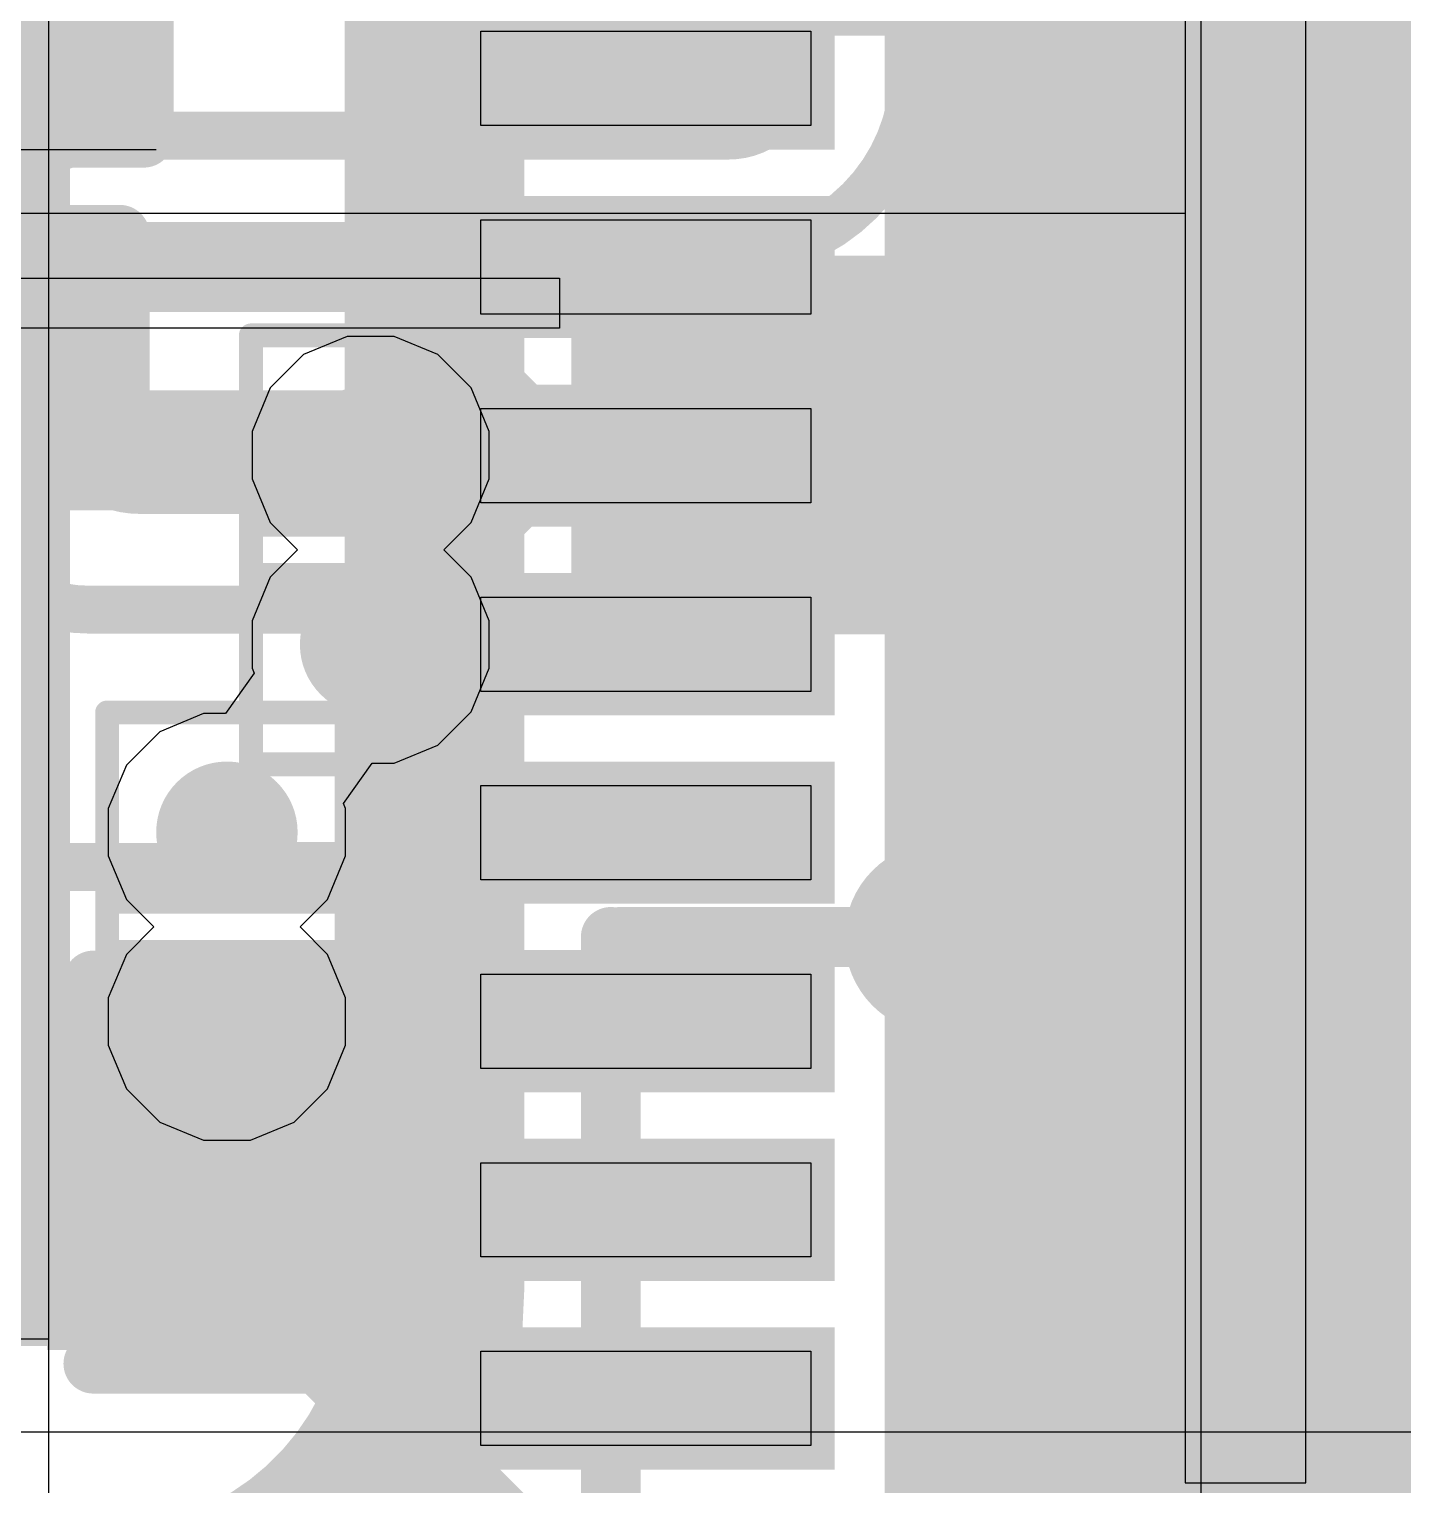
# Model space of a CAD drawing. Header units: inches. Extents: x -6 to 284, y -12 to 154.
# Drawn here: x 17.423 to 20.336, y -5.845 to -2.757 of the extents above; entities that cross this region are included whole.
import ezdxf

# ---------------------------------------------------------------- set-up
doc = ezdxf.new("R2010")
doc.units = ezdxf.units.IN
for name, color, linetype in [('Bottom Layer', 5, 'Continuous'), ('Bottom Overlay', 54, 'Continuous'), ('Bottom Paste', 16, 'Continuous'), ('Bottom Solder', 6, 'Continuous'), ('Drill Drawing', 1, 'Continuous'), ('GND-1', 16, 'Continuous'), ('Signal L1', 76, 'Continuous'), ('Signal L2', 6, 'Continuous'), ('Top Layer', 1, 'Continuous'), ('Top Overlay', 2, 'Continuous'), ('Top Paste', 8, 'Continuous'), ('Top Solder', 216, 'Continuous'), ('Via Holes', 16, 'Continuous')]:
    doc.layers.add(name, color=color, linetype=linetype)

# ---------------------------------------------------------------- blocks, each defined once
blk = doc.blocks.new('QFN_64__7_5_7_5__15')
at = {"layer": 'Top Layer'}
for points in [[(-3.1, 3.1), (3.1, 3.1), (3.1, -3.1), (-3.1, -3.1)], [(3.3076, 1.5), (4.0076, 1.5), (4.0076, 1.3), (3.3076, 1.3)], [(3.3076, 1.1), (4.0076, 1.1), (4.0076, 0.9), (3.3076, 0.9)], [(3.3076, 0.6999), (4.0076, 0.6999), (4.0076, 0.4999), (3.3076, 0.4999)], [(3.3076, 0.2999), (4.0076, 0.2999), (4.0076, 0.0999), (3.3076, 0.0999)], [(3.3076, -0.0999), (4.0076, -0.0999), (4.0076, -0.2999), (3.3076, -0.2999)], [(3.3076, -0.5), (4.0076, -0.5), (4.0076, -0.7), (3.3076, -0.7)], [(3.3076, -0.9), (4.0076, -0.9), (4.0076, -1.1), (3.3076, -1.1)], [(3.3076, -1.3), (4.0076, -1.3), (4.0076, -1.5), (3.3076, -1.5)]]:
    blk.add_hatch(color=1, dxfattribs=at).paths.add_polyline_path(points)
at = {"layer": 'Top Solder'}
for points in [[(-3.1508, 3.1508), (3.1508, 3.1508), (3.1508, -3.1508), (-3.1508, -3.1508)], [(3.2568, 1.5508), (4.0584, 1.5508), (4.0584, 1.2492), (3.2568, 1.2492)], [(3.2568, 1.1508), (4.0584, 1.1508), (4.0584, 0.8492), (3.2568, 0.8492)], [(3.2568, 0.7507), (4.0584, 0.7507), (4.0584, 0.4491), (3.2568, 0.4491)], [(3.2568, 0.3507), (4.0584, 0.3507), (4.0584, 0.0491), (3.2568, 0.0491)], [(3.2568, -0.0491), (4.0584, -0.0491), (4.0584, -0.3507), (3.2568, -0.3507)], [(3.2568, -0.4492), (4.0584, -0.4492), (4.0584, -0.7508), (3.2568, -0.7508)], [(3.2568, -0.8492), (4.0584, -0.8492), (4.0584, -1.1508), (3.2568, -1.1508)], [(3.2568, -1.2492), (4.0584, -1.2492), (4.0584, -1.5508), (3.2568, -1.5508)]]:
    blk.add_hatch(color=216, dxfattribs=at).paths.add_polyline_path(points)
at = {"layer": 'Top Paste'}
for p, q in [((2.48, 2.48), (2.48, -2.48)), ((3.3076, 1.5001), (3.3076, 1.5001)), ((3.3076, 1.5001), (4.0076, 1.5)), ((3.3076, 1.3), (3.3076, 1.5001)), ((4.0076, 1.5), (4.0076, 1.3)), ((4.0076, 1.3), (3.3076, 1.3)), ((3.3076, 1.1), (3.3076, 1.1)), ((3.3076, 1.1), (4.0076, 1.1)), ((3.3076, 0.9), (3.3076, 1.1)), ((4.0076, 1.1), (4.0076, 0.9)), ((4.0076, 0.9), (3.3076, 0.9)), ((3.3076, 0.6999), (3.3076, 0.6999)), ((3.3076, 0.6999), (4.0076, 0.6999)), ((3.3076, 0.4999), (3.3076, 0.6999)), ((4.0076, 0.6999), (4.0076, 0.5)), ((4.0076, 0.5), (3.3076, 0.4999)), ((3.3076, 0.2999), (3.3076, 0.2999)), ((3.3076, 0.2999), (4.0076, 0.2999)), ((3.3076, 0.0999), (3.3076, 0.2999)), ((4.0076, 0.2999), (4.0076, 0.0999)), ((4.0076, 0.0999), (3.3076, 0.0999)), ((3.3076, -0.0999), (3.3076, -0.0999)), ((3.3076, -0.0999), (4.0076, -0.0999)), ((3.3076, -0.2999), (3.3076, -0.0999)), ((4.0076, -0.0999), (4.0076, -0.2999)), ((4.0076, -0.2999), (3.3076, -0.2999)), ((3.3076, -0.5), (4.0076, -0.4999)), ((3.3076, -0.5), (3.3076, -0.5)), ((3.3076, -0.6999), (3.3076, -0.5)), ((4.0076, -0.4999), (4.0076, -0.6999)), ((4.0076, -0.6999), (3.3076, -0.6999)), ((3.3076, -0.9), (3.3076, -0.9)), ((3.3076, -0.9), (4.0076, -0.9)), ((3.3076, -1.1), (3.3076, -0.9)), ((4.0076, -0.9), (4.0076, -1.1)), ((4.0076, -1.1), (3.3076, -1.1)), ((3.3076, -1.3), (3.3076, -1.3)), ((3.3076, -1.3), (4.0076, -1.3)), ((3.3076, -1.5001), (3.3076, -1.3)), ((4.0076, -1.3), (4.0076, -1.5)), ((4.0076, -1.5), (3.3076, -1.5001))]:
    blk.add_line(p, q, dxfattribs=at)
blk = doc.blocks.new('R___0402_38')
at = {"layer": 'Top Layer'}
for points in [[(-0.6985, -0.3175), (-0.6985, 0.3175), (-0.2413, 0.3175), (-0.2413, -0.3175)], [(0.2413, -0.3175), (0.2413, 0.3175), (0.6985, 0.3175), (0.6985, -0.3175)]]:
    blk.add_hatch(color=1, dxfattribs=at).paths.add_polyline_path(points)
at = {"layer": 'Top Paste'}
for points in [[(-0.6985, -0.3175), (-0.6985, 0.3175), (-0.2413, 0.3175), (-0.2413, -0.3175)], [(0.2413, -0.3175), (0.2413, 0.3175), (0.6985, 0.3175), (0.6985, -0.3175)]]:
    blk.add_hatch(color=8, dxfattribs=at).paths.add_polyline_path(points)
at = {"layer": 'Top Solder'}
for points in [[(-0.7535, -0.3725), (-0.7535, 0.3725), (-0.1863, 0.3725), (-0.1863, -0.3725)], [(0.1863, -0.3725), (0.1863, 0.3725), (0.7535, 0.3725), (0.7535, -0.3725)]]:
    blk.add_hatch(color=216, dxfattribs=at).paths.add_polyline_path(points)
at = {"layer": 'Top Overlay'}
for points in [[(-0.7874, 0.4064, 0.127, 0.127, 0), (0.7874, 0.4064, 0.127, 0.127, 0)], [(-0.7874, -0.4064, 0.127, 0.127, 0), (-0.7874, 0.4064, 0.127, 0.127, 0)], [(0.7874, -0.4064, 0.127, 0.127, 0), (0.7874, 0.4064, 0.127, 0.127, 0)], [(-0.7874, -0.4064, 0.127, 0.127, 0), (0.7874, -0.4064, 0.127, 0.127, 0)], [(-0.8128, -0.4318, 0.00323, 0.00323, 0), (0.8128, -0.4318, 0.00323, 0.00323, 0)]]:
    blk.add_lwpolyline(points, format="xyseb", dxfattribs=at)
for points in [[(-0.8191, 0.4064, 0.0635, 0.0635, 1), (-0.7556, 0.4064, 0.0635, 0.0635, 1)], [(-0.8191, 0.4064, 0.0635, 0.0635, 1), (-0.7556, 0.4064, 0.0635, 0.0635, 1)], [(0.7556, 0.4064, 0.0635, 0.0635, 1), (0.8191, 0.4064, 0.0635, 0.0635, 1)], [(0.7556, 0.4064, 0.0635, 0.0635, 1), (0.8191, 0.4064, 0.0635, 0.0635, 1)], [(-0.8191, -0.4064, 0.0635, 0.0635, 1), (-0.7556, -0.4064, 0.0635, 0.0635, 1)], [(-0.8191, -0.4064, 0.0635, 0.0635, 1), (-0.7556, -0.4064, 0.0635, 0.0635, 1)], [(0.7556, -0.4064, 0.0635, 0.0635, 1), (0.8191, -0.4064, 0.0635, 0.0635, 1)], [(0.7556, -0.4064, 0.0635, 0.0635, 1), (0.8191, -0.4064, 0.0635, 0.0635, 1)], [(-0.8136, -0.4318, 0.00161, 0.00161, 1), (-0.812, -0.4318, 0.00161, 0.00161, 1)], [(0.812, -0.4318, 0.00161, 0.00161, 1), (0.8136, -0.4318, 0.00161, 0.00161, 1)]]:
    blk.add_lwpolyline(points, format="xyseb", close=True, dxfattribs=at)
blk = doc.blocks.new('CAP_0201_64')
at = {"layer": 'Top Layer'}
for points in [[(-0.45, 0.15), (-0.15, 0.15), (-0.15, -0.15), (-0.45, -0.15)], [(0.15, 0.15), (0.45, 0.15), (0.45, -0.15), (0.15, -0.15)]]:
    blk.add_hatch(color=1, dxfattribs=at).paths.add_polyline_path(points)
at = {"layer": 'Top Paste'}
for points in [[(-0.45, 0.15), (-0.15, 0.15), (-0.15, -0.15), (-0.45, -0.15)], [(0.15, 0.15), (0.45, 0.15), (0.45, -0.15), (0.15, -0.15)]]:
    blk.add_hatch(color=8, dxfattribs=at).paths.add_polyline_path(points)
at = {"layer": 'Top Solder'}
for points in [[(-0.505, 0.205), (-0.095, 0.205), (-0.095, -0.205), (-0.505, -0.205)], [(0.095, 0.205), (0.505, 0.205), (0.505, -0.205), (0.095, -0.205)]]:
    blk.add_hatch(color=216, dxfattribs=at).paths.add_polyline_path(points)
at = {"layer": 'Top Overlay'}
for points in [[(-0.5334, -0.2286, 0.127, 0.127, 0), (-0.5334, 0.2286, 0.127, 0.127, 0)], [(-0.5334, 0.2286, 0.127, 0.127, 0), (-0.2032, 0.2286, 0.127, 0.127, 0)], [(0.2032, 0.2286, 0.127, 0.127, 0), (0.5334, 0.2286, 0.127, 0.127, 0)], [(0.5334, -0.2286, 0.127, 0.127, 0), (0.5334, 0.2286, 0.127, 0.127, 0)], [(-0.5334, -0.2286, 0.127, 0.127, 0), (-0.2032, -0.2286, 0.127, 0.127, 0)], [(0.2032, -0.2286, 0.127, 0.127, 0), (0.5334, -0.2286, 0.127, 0.127, 0)]]:
    blk.add_lwpolyline(points, format="xyseb", dxfattribs=at)
for points in [[(-0.5651, 0.2286, 0.0635, 0.0635, 1), (-0.5016, 0.2286, 0.0635, 0.0635, 1)], [(-0.5651, 0.2286, 0.0635, 0.0635, 1), (-0.5016, 0.2286, 0.0635, 0.0635, 1)], [(-0.2349, 0.2286, 0.0635, 0.0635, 1), (-0.1714, 0.2286, 0.0635, 0.0635, 1)], [(0.1714, 0.2286, 0.0635, 0.0635, 1), (0.2349, 0.2286, 0.0635, 0.0635, 1)], [(0.5016, 0.2286, 0.0635, 0.0635, 1), (0.5651, 0.2286, 0.0635, 0.0635, 1)], [(0.5016, 0.2286, 0.0635, 0.0635, 1), (0.5651, 0.2286, 0.0635, 0.0635, 1)], [(-0.5651, -0.2286, 0.0635, 0.0635, 1), (-0.5016, -0.2286, 0.0635, 0.0635, 1)], [(-0.5651, -0.2286, 0.0635, 0.0635, 1), (-0.5016, -0.2286, 0.0635, 0.0635, 1)], [(-0.2349, -0.2286, 0.0635, 0.0635, 1), (-0.1714, -0.2286, 0.0635, 0.0635, 1)], [(0.1714, -0.2286, 0.0635, 0.0635, 1), (0.2349, -0.2286, 0.0635, 0.0635, 1)], [(0.5016, -0.2286, 0.0635, 0.0635, 1), (0.5651, -0.2286, 0.0635, 0.0635, 1)], [(0.5016, -0.2286, 0.0635, 0.0635, 1), (0.5651, -0.2286, 0.0635, 0.0635, 1)]]:
    blk.add_lwpolyline(points, format="xyseb", close=True, dxfattribs=at)
blk = doc.blocks.new('CAP_0201_69')
at = {"layer": 'Top Layer'}
for points in [[(-0.45, 0.15), (-0.15, 0.15), (-0.15, -0.15), (-0.45, -0.15)], [(0.15, 0.15), (0.45, 0.15), (0.45, -0.15), (0.15, -0.15)]]:
    blk.add_hatch(color=1, dxfattribs=at).paths.add_polyline_path(points)
at = {"layer": 'Top Paste'}
for points in [[(-0.45, 0.15), (-0.15, 0.15), (-0.15, -0.15), (-0.45, -0.15)], [(0.15, 0.15), (0.45, 0.15), (0.45, -0.15), (0.15, -0.15)]]:
    blk.add_hatch(color=8, dxfattribs=at).paths.add_polyline_path(points)
at = {"layer": 'Top Solder'}
for points in [[(-0.505, 0.205), (-0.095, 0.205), (-0.095, -0.205), (-0.505, -0.205)], [(0.095, 0.205), (0.505, 0.205), (0.505, -0.205), (0.095, -0.205)]]:
    blk.add_hatch(color=216, dxfattribs=at).paths.add_polyline_path(points)
at = {"layer": 'Top Overlay'}
for points in [[(-0.5334, -0.2286, 0.127, 0.127, 0), (-0.5334, 0.2286, 0.127, 0.127, 0)], [(-0.5334, 0.2286, 0.127, 0.127, 0), (-0.2032, 0.2286, 0.127, 0.127, 0)], [(0.2032, 0.2286, 0.127, 0.127, 0), (0.5334, 0.2286, 0.127, 0.127, 0)], [(0.5334, -0.2286, 0.127, 0.127, 0), (0.5334, 0.2286, 0.127, 0.127, 0)], [(-0.5334, -0.2286, 0.127, 0.127, 0), (-0.2032, -0.2286, 0.127, 0.127, 0)], [(0.2032, -0.2286, 0.127, 0.127, 0), (0.5334, -0.2286, 0.127, 0.127, 0)]]:
    blk.add_lwpolyline(points, format="xyseb", dxfattribs=at)
for points in [[(-0.5651, 0.2286, 0.0635, 0.0635, 1), (-0.5016, 0.2286, 0.0635, 0.0635, 1)], [(-0.5651, 0.2286, 0.0635, 0.0635, 1), (-0.5016, 0.2286, 0.0635, 0.0635, 1)], [(-0.2349, 0.2286, 0.0635, 0.0635, 1), (-0.1714, 0.2286, 0.0635, 0.0635, 1)], [(0.1714, 0.2286, 0.0635, 0.0635, 1), (0.2349, 0.2286, 0.0635, 0.0635, 1)], [(0.5016, 0.2286, 0.0635, 0.0635, 1), (0.5651, 0.2286, 0.0635, 0.0635, 1)], [(0.5016, 0.2286, 0.0635, 0.0635, 1), (0.5651, 0.2286, 0.0635, 0.0635, 1)], [(-0.5651, -0.2286, 0.0635, 0.0635, 1), (-0.5016, -0.2286, 0.0635, 0.0635, 1)], [(-0.5651, -0.2286, 0.0635, 0.0635, 1), (-0.5016, -0.2286, 0.0635, 0.0635, 1)], [(-0.2349, -0.2286, 0.0635, 0.0635, 1), (-0.1714, -0.2286, 0.0635, 0.0635, 1)], [(0.1714, -0.2286, 0.0635, 0.0635, 1), (0.2349, -0.2286, 0.0635, 0.0635, 1)], [(0.5016, -0.2286, 0.0635, 0.0635, 1), (0.5651, -0.2286, 0.0635, 0.0635, 1)], [(0.5016, -0.2286, 0.0635, 0.0635, 1), (0.5651, -0.2286, 0.0635, 0.0635, 1)]]:
    blk.add_lwpolyline(points, format="xyseb", close=True, dxfattribs=at)
blk = doc.blocks.new('ESOP_8_B_129')
at = {"layer": 'Bottom Layer'}
blk.add_hatch(color=5, dxfattribs=at).paths.add_polyline_path([(-3.5085, -1.605), (-2.3085, -1.605), (-2.3085, -2.205), (-3.5085, -2.205)])
at = {"layer": 'Bottom Paste'}
blk.add_hatch(color=16, dxfattribs=at).paths.add_polyline_path([(-3.5085, -1.605), (-2.3085, -1.605), (-2.3085, -2.205), (-3.5085, -2.205)])
at = {"layer": 'Bottom Solder'}
for points in [[(-3.6101, -0.2334), (-2.2069, -0.2334), (-2.2069, -1.0366), (-3.6101, -1.0366)], [(-3.6101, -1.5034), (-2.2069, -1.5034), (-2.2069, -2.3066), (-3.6101, -2.3066)]]:
    blk.add_hatch(color=6, dxfattribs=at).paths.add_polyline_path(points)
at = {"layer": 'Bottom Overlay'}
for points in [[(-1.905, -2.5146, 0.127, 0.127, 0), (-1.905, 2.5146, 0.127, 0.127, 0)], [(-3.8772, -1.7954, 0.3, 0.3, 0), (-3.7502, -1.9224, 0.3, 0.3, 0)], [(-3.8772, -2.0494, 0.3, 0.3, 0), (-3.8772, -1.7954, 0.3, 0.3, 0)], [(-3.8772, -2.0494, 0.3, 0.3, 0), (-3.7502, -1.9224, 0.3, 0.3, 0)], [(-1.905, -2.5146, 0.127, 0.127, 0), (1.8542, -2.5146, 0.127, 0.127, 0)]]:
    blk.add_lwpolyline(points, format="xyseb", dxfattribs=at)
for points in [[(-3.9522, -1.7954, 0.15, 0.15, 1), (-3.8022, -1.7954, 0.15, 0.15, 1)], [(-3.9522, -1.7954, 0.15, 0.15, 1), (-3.8022, -1.7954, 0.15, 0.15, 1)], [(-3.8252, -1.9224, 0.15, 0.15, 1), (-3.6752, -1.9224, 0.15, 0.15, 1)], [(-3.8252, -1.9224, 0.15, 0.15, 1), (-3.6752, -1.9224, 0.15, 0.15, 1)], [(-3.9522, -2.0494, 0.15, 0.15, 1), (-3.8022, -2.0494, 0.15, 0.15, 1)], [(-3.9522, -2.0494, 0.15, 0.15, 1), (-3.8022, -2.0494, 0.15, 0.15, 1)], [(-1.9367, -2.5146, 0.0635, 0.0635, 1), (-1.8733, -2.5146, 0.0635, 0.0635, 1)], [(-1.9367, -2.5146, 0.0635, 0.0635, 1), (-1.8733, -2.5146, 0.0635, 0.0635, 1)]]:
    blk.add_lwpolyline(points, format="xyseb", close=True, dxfattribs=at)
blk = doc.blocks.new('0630CDMCCDS_3R3MC_B_238')
at = {"layer": 'Bottom Overlay'}
for points in [[(3.4999, -2.0811, 0.127, 0.127, 0), (3.4999, -3.3, 0.127, 0.127, 0)], [(3.4799, -3.3, 0.127, 0.127, 0), (-3.5001, -3.3, 0.127, 0.127, 0)], [(3.4999, -3.28, 0.127, 0.127, 0), (3.4799, -3.3, 0.127, 0.127, 0)]]:
    blk.add_lwpolyline(points, format="xyseb", dxfattribs=at)
for points in [[(3.4681, -2.0811, 0.0635, 0.0635, 1), (3.5316, -2.0811, 0.0635, 0.0635, 1)], [(3.4482, -3.3, 0.0635, 0.0635, 1), (3.5117, -3.3, 0.0635, 0.0635, 1)], [(3.4482, -3.3, 0.0635, 0.0635, 1), (3.5117, -3.3, 0.0635, 0.0635, 1)], [(3.4681, -3.28, 0.0635, 0.0635, 1), (3.5316, -3.28, 0.0635, 0.0635, 1)], [(3.4681, -3.3, 0.0635, 0.0635, 1), (3.5316, -3.3, 0.0635, 0.0635, 1)]]:
    blk.add_lwpolyline(points, format="xyseb", close=True, dxfattribs=at)
blk = doc.blocks.new('C___0402_B_485')
at = {"layer": 'Bottom Layer'}
for points in [[(-0.2413, 0.3175), (-0.2413, -0.3175), (-0.6985, -0.3175), (-0.6985, 0.3175)], [(0.6985, 0.3175), (0.6985, -0.3175), (0.2413, -0.3175), (0.2413, 0.3175)]]:
    blk.add_hatch(color=5, dxfattribs=at).paths.add_polyline_path(points)
at = {"layer": 'Bottom Paste'}
for points in [[(-0.2413, 0.3175), (-0.2413, -0.3175), (-0.6985, -0.3175), (-0.6985, 0.3175)], [(0.6985, 0.3175), (0.6985, -0.3175), (0.2413, -0.3175), (0.2413, 0.3175)]]:
    blk.add_hatch(color=16, dxfattribs=at).paths.add_polyline_path(points)
at = {"layer": 'Bottom Solder'}
for points in [[(-0.1813, 0.3775), (-0.1813, -0.3775), (-0.7585, -0.3775), (-0.7585, 0.3775)], [(0.7585, 0.3775), (0.7585, -0.3775), (0.1813, -0.3775), (0.1813, 0.3775)]]:
    blk.add_hatch(color=6, dxfattribs=at).paths.add_polyline_path(points)
at = {"layer": 'Bottom Overlay'}
for points in [[(-0.7874, -0.4064, 0.127, 0.127, 0), (-0.7874, 0.4064, 0.127, 0.127, 0)], [(-0.7874, 0.4064, 0.127, 0.127, 0), (-0.2794, 0.4064, 0.127, 0.127, 0)], [(0.2794, 0.4064, 0.127, 0.127, 0), (0.7874, 0.4064, 0.127, 0.127, 0)], [(0.7874, -0.4064, 0.127, 0.127, 0), (0.7874, 0.4064, 0.127, 0.127, 0)], [(-0.7874, -0.4064, 0.127, 0.127, 0), (-0.2794, -0.4064, 0.127, 0.127, 0)], [(0.2794, -0.4064, 0.127, 0.127, 0), (0.7874, -0.4064, 0.127, 0.127, 0)]]:
    blk.add_lwpolyline(points, format="xyseb", dxfattribs=at)
for points in [[(-0.8191, 0.4064, 0.0635, 0.0635, 1), (-0.7556, 0.4064, 0.0635, 0.0635, 1)], [(-0.8191, 0.4064, 0.0635, 0.0635, 1), (-0.7556, 0.4064, 0.0635, 0.0635, 1)], [(-0.3111, 0.4064, 0.0635, 0.0635, 1), (-0.2477, 0.4064, 0.0635, 0.0635, 1)], [(0.2477, 0.4064, 0.0635, 0.0635, 1), (0.3111, 0.4064, 0.0635, 0.0635, 1)], [(0.7556, 0.4064, 0.0635, 0.0635, 1), (0.8191, 0.4064, 0.0635, 0.0635, 1)], [(0.7556, 0.4064, 0.0635, 0.0635, 1), (0.8191, 0.4064, 0.0635, 0.0635, 1)], [(-0.8191, -0.4064, 0.0635, 0.0635, 1), (-0.7556, -0.4064, 0.0635, 0.0635, 1)], [(-0.8191, -0.4064, 0.0635, 0.0635, 1), (-0.7556, -0.4064, 0.0635, 0.0635, 1)], [(-0.3111, -0.4064, 0.0635, 0.0635, 1), (-0.2477, -0.4064, 0.0635, 0.0635, 1)], [(0.2477, -0.4064, 0.0635, 0.0635, 1), (0.3111, -0.4064, 0.0635, 0.0635, 1)], [(0.7556, -0.4064, 0.0635, 0.0635, 1), (0.8191, -0.4064, 0.0635, 0.0635, 1)], [(0.7556, -0.4064, 0.0635, 0.0635, 1), (0.8191, -0.4064, 0.0635, 0.0635, 1)]]:
    blk.add_lwpolyline(points, format="xyseb", close=True, dxfattribs=at)

msp = doc.modelspace()

# ---------------------------------------------------------------- hatches: boundary and pattern name
at = {"layer": 'GND-1'}
h = msp.add_hatch(color=16, dxfattribs=at)
edge = h.paths.add_edge_path()
edge.add_arc((18.1473, -3.6606), 0.15, 0, 360)
h = msp.add_hatch(color=16, dxfattribs=at)
edge = h.paths.add_edge_path()
edge.add_arc((18.1473, -4.0622), 0.15, 0, 360)
h = msp.add_hatch(color=16, dxfattribs=at)
edge = h.paths.add_edge_path()
edge.add_arc((17.8425, -4.4605), 0.15, 0, 360)
h = msp.add_hatch(color=16, dxfattribs=at)
edge = h.paths.add_edge_path()
edge.add_arc((17.8425, -4.8621), 0.15, 0, 360)
at = {"layer": 'Signal L1'}
h = msp.add_hatch(color=76, dxfattribs=at)
edge = h.paths.add_edge_path()
edge.add_arc((18.1473, -3.6606), 0.15, 0, 360)
h = msp.add_hatch(color=76, dxfattribs=at)
edge = h.paths.add_edge_path()
edge.add_arc((18.1473, -4.0622), 0.15, 0, 360)
h = msp.add_hatch(color=76, dxfattribs=at)
edge = h.paths.add_edge_path()
edge.add_arc((17.8425, -4.4605), 0.15, 0, 360)
h = msp.add_hatch(color=76, dxfattribs=at)
edge = h.paths.add_edge_path()
edge.add_arc((17.8425, -4.8621), 0.15, 0, 360)
at = {"layer": 'Top Layer'}
h = msp.add_hatch(color=1, dxfattribs=at)
edge = h.paths.add_edge_path()
edge.add_arc((18.1473, -3.6606), 0.15, 0, 360)
for points in [[(18.2308, -3.7862), (19.0808, -3.7862), (19.0808, -3.5615), (18.2308, -3.5615)], [(19.0808, -3.9368), (18.2308, -3.9368), (18.2308, -4.1616), (19.0808, -4.1616)], [(18.2308, -4.586), (19.0808, -4.586), (19.0808, -4.3614), (18.2308, -4.3614)], [(19.0808, -4.7366), (18.2308, -4.7366), (18.2308, -4.9614), (19.0808, -4.9614)]]:
    msp.add_hatch(color=1, dxfattribs=at).paths.add_polyline_path(points)
h = msp.add_hatch(color=1, dxfattribs=at)
edge = h.paths.add_edge_path()
edge.add_arc((18.1473, -4.0622), 0.15, 0, 360)
h = msp.add_hatch(color=1, dxfattribs=at)
edge = h.paths.add_edge_path()
edge.add_arc((17.8425, -4.4605), 0.15, 0, 360)
h = msp.add_hatch(color=1, dxfattribs=at)
edge = h.paths.add_edge_path()
edge.add_arc((17.8425, -4.8621), 0.15, 0, 360)
at = {"layer": 'Via Holes'}
h = msp.add_hatch(color=7, dxfattribs=at)
edge = h.paths.add_edge_path()
edge.add_arc((18.1473, -3.6606), 0.075, 0, 360)
h = msp.add_hatch(color=7, dxfattribs=at)
edge = h.paths.add_edge_path()
edge.add_arc((18.1473, -4.0622), 0.075, 0, 360)
h = msp.add_hatch(color=7, dxfattribs=at)
edge = h.paths.add_edge_path()
edge.add_arc((17.8425, -4.4605), 0.075, 0, 360)
h = msp.add_hatch(color=7, dxfattribs=at)
edge = h.paths.add_edge_path()
edge.add_arc((17.8425, -4.8621), 0.075, 0, 360)

# ---------------------------------------------------------------- linework, layer by layer
at = {"layer": 'Bottom Layer'}
for p, q in [((20.1308, -5.8408), (20.1308, 0.6482)), ((20.1308, -5.733), (20.1308, 0.5894)), ((19.8747, -0.7992), (19.8747, -5.8408)), ((19.8747, -1.6894), (19.8747, -3.1476)), ((19.8747, -3.1476), (15.2422, -3.1476)), ((15.3797, -3.2851), (18.5477, -3.2851)), ((18.5477, -3.2851), (18.5477, -3.3915)), ((18.5477, -3.3915), (17.2875, -3.3915)), ((23.7244, -5.733), (16.3543, -5.733)), ((23.7244, -5.733), (20.1308, -5.733)), ((19.8747, -5.8408), (20.1308, -5.8408))]:
    msp.add_line(p, q, dxfattribs=at)
for points in [[(19.2747, -3.6504, 0.254, 0.254, 0), (19.2747, -3.6392, 0.254, 0.254, 0)], [(17.2875, -3.6504, 0.254, 0.254, 0), (19.2747, -3.6504, 0.254, 0.254, 0)], [(17.7498, -5.2703, 0.1778, 0.1778, 0), (17.7498, -5.1814, 0.1778, 0.1778, 0)], [(17.7498, -5.2703, 0.1778, 0.1778, 0), (17.8895, -5.41, 0.1778, 0.1778, 0)], [(17.8895, -5.41, 0.1778, 0.1778, 0), (17.8938, -5.41, 0.1778, 0.1778, 0)], [(17.8938, -5.41, 0.1778, 0.1778, 0), (18.5447, -6.0609, 0.1778, 0.1778, 0)]]:
    msp.add_lwpolyline(points, format="xyseb", dxfattribs=at)
for points in [[(19.2112, -3.6392, 0.127, 0.127, 1), (19.3382, -3.6392, 0.127, 0.127, 1)], [(19.2112, -3.6504, 0.127, 0.127, 1), (19.3382, -3.6504, 0.127, 0.127, 1)], [(19.2112, -3.6504, 0.127, 0.127, 1), (19.3382, -3.6504, 0.127, 0.127, 1)], [(17.7053, -5.1814, 0.0889, 0.0889, 1), (17.7942, -5.1814, 0.0889, 0.0889, 1)], [(17.7053, -5.2703, 0.0889, 0.0889, 1), (17.7942, -5.2703, 0.0889, 0.0889, 1)], [(17.7053, -5.2703, 0.0889, 0.0889, 1), (17.7942, -5.2703, 0.0889, 0.0889, 1)], [(17.845, -5.41, 0.0889, 0.0889, 1), (17.9339, -5.41, 0.0889, 0.0889, 1)], [(17.845, -5.41, 0.0889, 0.0889, 1), (17.9339, -5.41, 0.0889, 0.0889, 1)], [(17.8494, -5.41, 0.0889, 0.0889, 1), (17.9383, -5.41, 0.0889, 0.0889, 1)], [(17.8494, -5.41, 0.0889, 0.0889, 1), (17.9383, -5.41, 0.0889, 0.0889, 1)]]:
    msp.add_lwpolyline(points, format="xyseb", close=True, dxfattribs=at)
at = {"layer": 'Drill Drawing'}
for points in [[(17.8933, -3.4066, 0.0508, 0.0508, 0), (18.4013, -3.4066, 0.0508, 0.0508, 0)], [(17.8933, -3.9146, 0.0508, 0.0508, 0), (17.8933, -3.4066, 0.0508, 0.0508, 0)], [(18.4013, -3.9146, 0.0508, 0.0508, 0), (18.4013, -3.4066, 0.0508, 0.0508, 0)], [(17.8933, -3.8082, 0.0508, 0.0508, 0), (18.4013, -3.8082, 0.0508, 0.0508, 0)], [(17.8933, -4.3162, 0.0508, 0.0508, 0), (17.8933, -3.8082, 0.0508, 0.0508, 0)], [(18.4013, -4.3162, 0.0508, 0.0508, 0), (18.4013, -3.8082, 0.0508, 0.0508, 0)], [(17.8933, -3.9146, 0.0508, 0.0508, 0), (18.4013, -3.9146, 0.0508, 0.0508, 0)], [(17.5885, -4.2065, 0.0508, 0.0508, 0), (18.0965, -4.2065, 0.0508, 0.0508, 0)], [(17.5885, -4.7145, 0.0508, 0.0508, 0), (17.5885, -4.2065, 0.0508, 0.0508, 0)], [(18.0965, -4.7145, 0.0508, 0.0508, 0), (18.0965, -4.2065, 0.0508, 0.0508, 0)], [(17.8933, -4.3162, 0.0508, 0.0508, 0), (18.4013, -4.3162, 0.0508, 0.0508, 0)], [(17.5885, -4.6081, 0.0508, 0.0508, 0), (18.0965, -4.6081, 0.0508, 0.0508, 0)], [(17.5885, -5.1161, 0.0508, 0.0508, 0), (17.5885, -4.6081, 0.0508, 0.0508, 0)], [(18.0965, -5.1161, 0.0508, 0.0508, 0), (18.0965, -4.6081, 0.0508, 0.0508, 0)], [(17.5885, -4.7145, 0.0508, 0.0508, 0), (18.0965, -4.7145, 0.0508, 0.0508, 0)], [(17.5885, -5.1161, 0.0508, 0.0508, 0), (18.0965, -5.1161, 0.0508, 0.0508, 0)]]:
    msp.add_lwpolyline(points, format="xyseb", dxfattribs=at)
for points in [[(17.8806, -3.4066, 0.0254, 0.0254, 1), (17.906, -3.4066, 0.0254, 0.0254, 1)], [(17.8806, -3.4066, 0.0254, 0.0254, 1), (17.906, -3.4066, 0.0254, 0.0254, 1)], [(18.3886, -3.4066, 0.0254, 0.0254, 1), (18.414, -3.4066, 0.0254, 0.0254, 1)], [(18.3886, -3.4066, 0.0254, 0.0254, 1), (18.414, -3.4066, 0.0254, 0.0254, 1)], [(17.8806, -3.8082, 0.0254, 0.0254, 1), (17.906, -3.8082, 0.0254, 0.0254, 1)], [(17.8806, -3.8082, 0.0254, 0.0254, 1), (17.906, -3.8082, 0.0254, 0.0254, 1)], [(18.3886, -3.8082, 0.0254, 0.0254, 1), (18.414, -3.8082, 0.0254, 0.0254, 1)], [(18.3886, -3.8082, 0.0254, 0.0254, 1), (18.414, -3.8082, 0.0254, 0.0254, 1)], [(17.8806, -3.9146, 0.0254, 0.0254, 1), (17.906, -3.9146, 0.0254, 0.0254, 1)], [(17.8806, -3.9146, 0.0254, 0.0254, 1), (17.906, -3.9146, 0.0254, 0.0254, 1)], [(18.3886, -3.9146, 0.0254, 0.0254, 1), (18.414, -3.9146, 0.0254, 0.0254, 1)], [(18.3886, -3.9146, 0.0254, 0.0254, 1), (18.414, -3.9146, 0.0254, 0.0254, 1)], [(17.5758, -4.2065, 0.0254, 0.0254, 1), (17.6012, -4.2065, 0.0254, 0.0254, 1)], [(17.5758, -4.2065, 0.0254, 0.0254, 1), (17.6012, -4.2065, 0.0254, 0.0254, 1)], [(18.0838, -4.2065, 0.0254, 0.0254, 1), (18.1092, -4.2065, 0.0254, 0.0254, 1)], [(18.0838, -4.2065, 0.0254, 0.0254, 1), (18.1092, -4.2065, 0.0254, 0.0254, 1)], [(17.8806, -4.3162, 0.0254, 0.0254, 1), (17.906, -4.3162, 0.0254, 0.0254, 1)], [(17.8806, -4.3162, 0.0254, 0.0254, 1), (17.906, -4.3162, 0.0254, 0.0254, 1)], [(18.3886, -4.3162, 0.0254, 0.0254, 1), (18.414, -4.3162, 0.0254, 0.0254, 1)], [(18.3886, -4.3162, 0.0254, 0.0254, 1), (18.414, -4.3162, 0.0254, 0.0254, 1)], [(17.5758, -4.6081, 0.0254, 0.0254, 1), (17.6012, -4.6081, 0.0254, 0.0254, 1)], [(17.5758, -4.6081, 0.0254, 0.0254, 1), (17.6012, -4.6081, 0.0254, 0.0254, 1)], [(18.0838, -4.6081, 0.0254, 0.0254, 1), (18.1092, -4.6081, 0.0254, 0.0254, 1)], [(18.0838, -4.6081, 0.0254, 0.0254, 1), (18.1092, -4.6081, 0.0254, 0.0254, 1)], [(17.5758, -4.7145, 0.0254, 0.0254, 1), (17.6012, -4.7145, 0.0254, 0.0254, 1)], [(17.5758, -4.7145, 0.0254, 0.0254, 1), (17.6012, -4.7145, 0.0254, 0.0254, 1)], [(18.0838, -4.7145, 0.0254, 0.0254, 1), (18.1092, -4.7145, 0.0254, 0.0254, 1)], [(18.0838, -4.7145, 0.0254, 0.0254, 1), (18.1092, -4.7145, 0.0254, 0.0254, 1)], [(17.5758, -5.1161, 0.0254, 0.0254, 1), (17.6012, -5.1161, 0.0254, 0.0254, 1)], [(17.5758, -5.1161, 0.0254, 0.0254, 1), (17.6012, -5.1161, 0.0254, 0.0254, 1)], [(18.0838, -5.1161, 0.0254, 0.0254, 1), (18.1092, -5.1161, 0.0254, 0.0254, 1)], [(18.0838, -5.1161, 0.0254, 0.0254, 1), (18.1092, -5.1161, 0.0254, 0.0254, 1)]]:
    msp.add_lwpolyline(points, format="xyseb", close=True, dxfattribs=at)
at = {"layer": 'GND-1'}
for p, q in [((18.0973, -3.409), (18.0048, -3.4473)), ((18.1973, -3.409), (18.0973, -3.409)), ((18.2898, -3.4473), (18.1973, -3.409)), ((18.0048, -3.4473), (17.934, -3.5181)), ((18.3606, -3.5181), (18.2898, -3.4473)), ((17.934, -3.5181), (17.8957, -3.6106)), ((18.3989, -3.6106), (18.3606, -3.5181)), ((17.8957, -3.6106), (17.8957, -3.7107)), ((18.3989, -3.7107), (18.3989, -3.6106)), ((17.8957, -3.7107), (17.934, -3.8032)), ((18.3606, -3.8032), (18.3989, -3.7107)), ((17.934, -3.8032), (17.9923, -3.8614)), ((18.3023, -3.8614), (18.3606, -3.8032)), ((17.9923, -3.8614), (17.934, -3.9197)), ((18.3606, -3.9197), (18.3023, -3.8614)), ((17.934, -3.9197), (17.8957, -4.0122)), ((18.3989, -4.0122), (18.3606, -3.9197)), ((17.8957, -4.0122), (17.8957, -4.1123)), ((18.3989, -4.1123), (18.3989, -4.0122)), ((17.9002, -4.1231), (17.8395, -4.2089)), ((17.8957, -4.1123), (17.9002, -4.1231)), ((18.3606, -4.2048), (18.3989, -4.1123)), ((17.7925, -4.2089), (17.7, -4.2472)), ((17.8395, -4.2089), (17.7925, -4.2089)), ((18.2898, -4.2755), (18.3606, -4.2048)), ((17.7, -4.2472), (17.6292, -4.318)), ((18.1973, -4.3138), (18.2898, -4.2755)), ((17.6292, -4.318), (17.5909, -4.4104)), ((18.0896, -4.3996), (18.1503, -4.3138)), ((18.1503, -4.3138), (18.1973, -4.3138)), ((17.5909, -4.4104), (17.5909, -4.5105)), ((18.0941, -4.4104), (18.0896, -4.3996)), ((18.0941, -4.5105), (18.0941, -4.4104)), ((17.5909, -4.5105), (17.6292, -4.603)), ((18.0558, -4.603), (18.0941, -4.5105)), ((17.6292, -4.603), (17.6875, -4.6613)), ((17.9975, -4.6613), (18.0558, -4.603)), ((17.6875, -4.6613), (17.6292, -4.7196)), ((18.0558, -4.7196), (17.9975, -4.6613)), ((17.6292, -4.7196), (17.5909, -4.812)), ((18.0941, -4.812), (18.0558, -4.7196)), ((17.5909, -4.812), (17.5909, -4.9121)), ((18.0941, -4.9121), (18.0941, -4.812)), ((17.5909, -4.9121), (17.6292, -5.0046)), ((18.0558, -5.0046), (18.0941, -4.9121)), ((17.6292, -5.0046), (17.7, -5.0754)), ((17.985, -5.0754), (18.0558, -5.0046)), ((17.7, -5.0754), (17.7925, -5.1137)), ((17.8925, -5.1137), (17.985, -5.0754)), ((17.7925, -5.1137), (17.8925, -5.1137))]:
    msp.add_line(p, q, dxfattribs=at)
at = {"layer": 'Signal L1'}
for points in [[(19.6917, -4.1347, 0.1016, 0.1016, 0), (19.6917, 2.6656, 0.1016, 0.1016, 0)], [(19.9457, -5.4957, 0.1016, 0.1016, 0), (19.9457, 2.6656, 0.1016, 0.1016, 0)], [(18.906, -2.4493, 0.1016, 0.1016, -1), (18.906, -3.2367, 0.1016, 0.1016, 0)], [(18.906, -2.7033, 0.1016, 0.1016, -1), (18.906, -2.9827, 0.1016, 0.1016, 0)], [(17.2283, -3.3764, 0.1016, 0.1016, -0.414214), (17.622, -2.9827, 0.1016, 0.1016, 0)], [(17.622, -2.9827, 0.1016, 0.1016, 0), (18.906, -2.9827, 0.1016, 0.1016, 0)], [(17.4823, -3.3764, 0.1016, 0.1016, -0.246435), (17.5426, -3.2615, 0.1016, 0.1016, 0)], [(17.5426, -3.2615, 0.1016, 0.1016, 0), (17.5827, -3.2447, 0.1016, 0.1016, 0)], [(17.5827, -3.2447, 0.1016, 0.1016, -0.099749), (17.622, -3.2367, 0.1016, 0.1016, 0)], [(17.622, -3.2367, 0.1016, 0.1016, 0), (18.906, -3.2367, 0.1016, 0.1016, 0)], [(17.4823, -3.5595, 0.1016, 0.1016, 0), (17.4823, -3.3764, 0.1016, 0.1016, 0)], [(17.6573, -3.7344, 0.1016, 0.1016, -0.414214), (17.4823, -3.5595, 0.1016, 0.1016, 0)], [(18.1473, -3.7344, 0.1016, 0.1016, 0), (18.1473, -3.6606, 0.1016, 0.1016, 0)], [(17.5521, -3.9884, 0.1016, 0.1016, -0.4142), (17.2283, -3.6647, 0.1016, 0.1016, 0)], [(17.6573, -3.7344, 0.1016, 0.1016, 0), (17.6582, -3.7344, 0.1016, 0.1016, 0)], [(17.6582, -3.7344, 0.1016, 0.1016, 0), (18.1473, -3.7344, 0.1016, 0.1016, 0)], [(17.5521, -3.9884, 0.1016, 0.1016, 0), (17.5521, -3.9884, 0.1016, 0.1016, 0)], [(17.5521, -3.9884, 0.1016, 0.1016, 0), (18.1473, -3.9884, 0.1016, 0.1016, 0)], [(18.1473, -4.0622, 0.1016, 0.1016, 0), (18.1473, -3.9884, 0.1016, 0.1016, 0)], [(19.6917, -4.3802, 0.1016, 0.1016, 0), (19.6917, -4.1347, 0.1016, 0.1016, 0)], [(19.6917, -4.3802, 0.1016, 0.1016, -0.316714), (19.5907, -4.5237, 0.1016, 0.1016, 0)], [(17.8425, -4.5343, 0.1016, 0.1016, 0), (17.8425, -4.4605, 0.1016, 0.1016, 0)], [(19.5907, -4.5237, 0.1016, 0.1016, -0.086192), (19.5393, -4.5326, 0.1016, 0.1016, 0)], [(17.2597, -4.5343, 0.1016, 0.1016, 0), (17.8425, -4.5343, 0.1016, 0.1016, 0)], [(19.3556, -4.8374, 0.1016, 0.1016, -1), (19.3556, -4.5326, 0.1016, 0.1016, 0)], [(19.3556, -4.5326, 0.1016, 0.1016, 0), (19.5393, -4.5326, 0.1016, 0.1016, 0)], [(17.2597, -4.7883, 0.1016, 0.1016, 0), (17.8425, -4.7883, 0.1016, 0.1016, 0)], [(17.8425, -4.8621, 0.1016, 0.1016, 0), (17.8425, -4.7883, 0.1016, 0.1016, 0)], [(19.3556, -4.8374, 0.1016, 0.1016, 0), (19.5393, -4.8374, 0.1016, 0.1016, 0)], [(19.5393, -4.8374, 0.1016, 0.1016, -0.086194), (19.5907, -4.8463, 0.1016, 0.1016, 0)], [(19.5907, -4.8463, 0.1016, 0.1016, -0.316712), (19.6917, -4.9898, 0.1016, 0.1016, 0)], [(19.6917, -5.0406, 0.1016, 0.1016, 0), (19.6917, -4.9898, 0.1016, 0.1016, 0)], [(19.6917, -5.4957, 0.1016, 0.1016, 0), (19.6917, -5.0406, 0.1016, 0.1016, 0)], [(19.9457, -5.4957, 0.1016, 0.1016, -0.414214), (18.2531, -7.1883, 0.1016, 0.1016, 0)], [(19.6917, -5.4957, 0.1016, 0.1016, -0.414214), (18.2531, -6.9343, 0.1016, 0.1016, 0)]]:
    msp.add_lwpolyline(points, format="xyseb", dxfattribs=at)
for points in [[(17.5966, -2.9827, 0.0508, 0.0508, 1), (17.6474, -2.9827, 0.0508, 0.0508, 1)], [(17.5966, -2.9827, 0.0508, 0.0508, 1), (17.6474, -2.9827, 0.0508, 0.0508, 1)], [(18.8806, -2.9827, 0.0508, 0.0508, 1), (18.9314, -2.9827, 0.0508, 0.0508, 1)], [(18.8806, -2.9827, 0.0508, 0.0508, 1), (18.9314, -2.9827, 0.0508, 0.0508, 1)], [(17.5172, -3.2615, 0.0508, 0.0508, 1), (17.568, -3.2615, 0.0508, 0.0508, 1)], [(17.5172, -3.2615, 0.0508, 0.0508, 1), (17.568, -3.2615, 0.0508, 0.0508, 1)], [(17.5573, -3.2447, 0.0508, 0.0508, 1), (17.6081, -3.2447, 0.0508, 0.0508, 1)], [(17.5573, -3.2447, 0.0508, 0.0508, 1), (17.6081, -3.2447, 0.0508, 0.0508, 1)], [(17.5966, -3.2367, 0.0508, 0.0508, 1), (17.6474, -3.2367, 0.0508, 0.0508, 1)], [(17.5966, -3.2367, 0.0508, 0.0508, 1), (17.6474, -3.2367, 0.0508, 0.0508, 1)], [(18.8806, -3.2367, 0.0508, 0.0508, 1), (18.9314, -3.2367, 0.0508, 0.0508, 1)], [(18.8806, -3.2367, 0.0508, 0.0508, 1), (18.9314, -3.2367, 0.0508, 0.0508, 1)], [(17.4569, -3.3764, 0.0508, 0.0508, 1), (17.5077, -3.3764, 0.0508, 0.0508, 1)], [(17.4569, -3.3764, 0.0508, 0.0508, 1), (17.5077, -3.3764, 0.0508, 0.0508, 1)], [(17.4569, -3.5595, 0.0508, 0.0508, 1), (17.5077, -3.5595, 0.0508, 0.0508, 1)], [(17.4569, -3.5595, 0.0508, 0.0508, 1), (17.5077, -3.5595, 0.0508, 0.0508, 1)], [(18.1219, -3.6606, 0.0508, 0.0508, 1), (18.1727, -3.6606, 0.0508, 0.0508, 1)], [(17.6319, -3.7344, 0.0508, 0.0508, 1), (17.6827, -3.7344, 0.0508, 0.0508, 1)], [(17.6319, -3.7344, 0.0508, 0.0508, 1), (17.6827, -3.7344, 0.0508, 0.0508, 1)], [(17.6328, -3.7344, 0.0508, 0.0508, 1), (17.6836, -3.7344, 0.0508, 0.0508, 1)], [(17.6328, -3.7344, 0.0508, 0.0508, 1), (17.6836, -3.7344, 0.0508, 0.0508, 1)], [(18.1219, -3.7344, 0.0508, 0.0508, 1), (18.1727, -3.7344, 0.0508, 0.0508, 1)], [(18.1219, -3.7344, 0.0508, 0.0508, 1), (18.1727, -3.7344, 0.0508, 0.0508, 1)], [(17.5267, -3.9884, 0.0508, 0.0508, 1), (17.5775, -3.9884, 0.0508, 0.0508, 1)], [(17.5267, -3.9884, 0.0508, 0.0508, 1), (17.5775, -3.9884, 0.0508, 0.0508, 1)], [(17.5267, -3.9884, 0.0508, 0.0508, 1), (17.5775, -3.9884, 0.0508, 0.0508, 1)], [(17.5267, -3.9884, 0.0508, 0.0508, 1), (17.5775, -3.9884, 0.0508, 0.0508, 1)], [(18.1219, -3.9884, 0.0508, 0.0508, 1), (18.1727, -3.9884, 0.0508, 0.0508, 1)], [(18.1219, -3.9884, 0.0508, 0.0508, 1), (18.1727, -3.9884, 0.0508, 0.0508, 1)], [(18.1219, -4.0622, 0.0508, 0.0508, 1), (18.1727, -4.0622, 0.0508, 0.0508, 1)], [(19.6663, -4.1347, 0.0508, 0.0508, 1), (19.7171, -4.1347, 0.0508, 0.0508, 1)], [(19.6663, -4.1347, 0.0508, 0.0508, 1), (19.7171, -4.1347, 0.0508, 0.0508, 1)], [(19.6663, -4.3802, 0.0508, 0.0508, 1), (19.7171, -4.3802, 0.0508, 0.0508, 1)], [(19.6663, -4.3802, 0.0508, 0.0508, 1), (19.7171, -4.3802, 0.0508, 0.0508, 1)], [(17.8171, -4.4605, 0.0508, 0.0508, 1), (17.8679, -4.4605, 0.0508, 0.0508, 1)], [(19.5653, -4.5237, 0.0508, 0.0508, 1), (19.6161, -4.5237, 0.0508, 0.0508, 1)], [(19.5653, -4.5237, 0.0508, 0.0508, 1), (19.6161, -4.5237, 0.0508, 0.0508, 1)], [(17.8171, -4.5343, 0.0508, 0.0508, 1), (17.8679, -4.5343, 0.0508, 0.0508, 1)], [(17.8171, -4.5343, 0.0508, 0.0508, 1), (17.8679, -4.5343, 0.0508, 0.0508, 1)], [(19.3302, -4.5326, 0.0508, 0.0508, 1), (19.381, -4.5326, 0.0508, 0.0508, 1)], [(19.3302, -4.5326, 0.0508, 0.0508, 1), (19.381, -4.5326, 0.0508, 0.0508, 1)], [(19.5139, -4.5326, 0.0508, 0.0508, 1), (19.5647, -4.5326, 0.0508, 0.0508, 1)], [(19.5139, -4.5326, 0.0508, 0.0508, 1), (19.5647, -4.5326, 0.0508, 0.0508, 1)], [(17.8171, -4.7883, 0.0508, 0.0508, 1), (17.8679, -4.7883, 0.0508, 0.0508, 1)], [(17.8171, -4.7883, 0.0508, 0.0508, 1), (17.8679, -4.7883, 0.0508, 0.0508, 1)], [(17.8171, -4.8621, 0.0508, 0.0508, 1), (17.8679, -4.8621, 0.0508, 0.0508, 1)], [(19.3302, -4.8374, 0.0508, 0.0508, 1), (19.381, -4.8374, 0.0508, 0.0508, 1)], [(19.3302, -4.8374, 0.0508, 0.0508, 1), (19.381, -4.8374, 0.0508, 0.0508, 1)], [(19.5139, -4.8374, 0.0508, 0.0508, 1), (19.5647, -4.8374, 0.0508, 0.0508, 1)], [(19.5139, -4.8374, 0.0508, 0.0508, 1), (19.5647, -4.8374, 0.0508, 0.0508, 1)], [(19.5653, -4.8463, 0.0508, 0.0508, 1), (19.6161, -4.8463, 0.0508, 0.0508, 1)], [(19.5653, -4.8463, 0.0508, 0.0508, 1), (19.6161, -4.8463, 0.0508, 0.0508, 1)], [(19.6663, -4.9898, 0.0508, 0.0508, 1), (19.7171, -4.9898, 0.0508, 0.0508, 1)], [(19.6663, -4.9898, 0.0508, 0.0508, 1), (19.7171, -4.9898, 0.0508, 0.0508, 1)], [(19.6663, -5.0406, 0.0508, 0.0508, 1), (19.7171, -5.0406, 0.0508, 0.0508, 1)], [(19.6663, -5.0406, 0.0508, 0.0508, 1), (19.7171, -5.0406, 0.0508, 0.0508, 1)], [(19.6663, -5.4957, 0.0508, 0.0508, 1), (19.7171, -5.4957, 0.0508, 0.0508, 1)], [(19.6663, -5.4957, 0.0508, 0.0508, 1), (19.7171, -5.4957, 0.0508, 0.0508, 1)], [(19.9203, -5.4957, 0.0508, 0.0508, 1), (19.9711, -5.4957, 0.0508, 0.0508, 1)], [(19.9203, -5.4957, 0.0508, 0.0508, 1), (19.9711, -5.4957, 0.0508, 0.0508, 1)]]:
    msp.add_lwpolyline(points, format="xyseb", close=True, dxfattribs=at)
at = {"layer": 'Signal L2'}
for points in [[(19.7713, -10.6881, 0.381, 0.381, 0), (19.7713, 0.2432, 0.381, 0.381, 0)], [(18.2827, -5.429, 0.381, 0.381, 0), (18.2827, -2.0616, 0.381, 0.381, 0)], [(18.2827, -5.429, 0.381, 0.381, -0.414214), (17.5844, -6.1274, 0.381, 0.381, 0)]]:
    msp.add_lwpolyline(points, format="xyseb", dxfattribs=at)
msp.add_lwpolyline([(18.1875, -5.429, 0.1905, 0.1905, 1), (18.378, -5.429, 0.1905, 0.1905, 1)], format="xyseb", close=True, dxfattribs=at)
msp.add_lwpolyline([(18.1875, -5.429, 0.1905, 0.1905, 1), (18.378, -5.429, 0.1905, 0.1905, 1)], format="xyseb", close=True, dxfattribs=at)
at = {"layer": 'Top Layer'}
for p, q in [((17.4638, 0.2284), (17.4638, -9.0784)), ((17.1049, -5.535), (17.4638, -5.535)), ((17.4638, -5.535), (17.4638, -5.9029))]:
    msp.add_line(p, q, dxfattribs=at)
for points in [[(17.3824, -5.2077, 0.254, 0.254, 0), (17.3824, -2.6145, 0.254, 0.254, 0)], [(17.4327, -3.2615, 0.1905, 0.1905, 0), (18.7308, -3.2615, 0.1905, 0.1905, 0)], [(18.1473, -3.6606, 0.1041, 0.1041, 0), (18.1478, -3.6611, 0.1041, 0.1041, 0)], [(18.1478, -3.6611, 0.1041, 0.1041, 0), (18.7304, -3.6611, 0.1041, 0.1041, 0)], [(18.7304, -3.6611, 0.1041, 0.1041, 0), (18.7308, -3.6615, 0.1041, 0.1041, 0)], [(18.1473, -4.0622, 0.1041, 0.1041, 0), (18.1538, -4.0557, 0.1041, 0.1041, 0)], [(18.1538, -4.0557, 0.1041, 0.1041, 0), (18.7249, -4.0557, 0.1041, 0.1041, 0)], [(18.7249, -4.0557, 0.1041, 0.1041, 0), (18.7308, -4.0616, 0.1041, 0.1041, 0)], [(17.8425, -4.533, 0.1041, 0.1041, 0), (17.8425, -4.4605, 0.1041, 0.1041, 0)], [(18.7308, -4.5331, 0.1041, 0.1041, 0), (18.7308, -4.4614, 0.1041, 0.1041, 0)], [(17.8425, -4.533, 0.1041, 0.1041, 0), (18.7308, -4.5331, 0.1041, 0.1041, 0)], [(17.8425, -4.533, 0.1041, 0.1041, 0), (17.8425, -4.533, 0.1041, 0.1041, 0)], [(17.8425, -4.533, 0.1041, 0.1041, -0.000035), (17.8425, -4.533, 0.1041, 0.1041, 0)], [(18.7308, -4.5331, 0.1041, 0.1041, 0), (18.7308, -4.5331, 0.1041, 0.1041, 0)], [(18.7308, -4.5331, 0.1041, 0.1041, 0), (18.7308, -4.5331, 0.1041, 0.1041, 0)], [(17.8425, -4.7895, 0.1041, 0.1041, 0), (17.8425, -4.7895, 0.1041, 0.1041, 0)], [(17.8425, -4.7895, 0.1041, 0.1041, 0), (17.8425, -4.7895, 0.1041, 0.1041, 0)], [(17.8425, -4.7895, 0.1041, 0.1041, 0), (18.7308, -4.7897, 0.1041, 0.1041, 0)], [(17.8425, -4.8621, 0.1041, 0.1041, 0), (17.8425, -4.7895, 0.1041, 0.1041, 0)], [(17.8425, -4.7895, 0.1041, 0.1041, 0), (17.8425, -4.7895, 0.1041, 0.1041, 0)], [(18.7308, -4.8614, 0.1041, 0.1041, 0), (18.7308, -4.7897, 0.1041, 0.1041, 0)], [(18.7308, -4.7897, 0.1041, 0.1041, -0.00004), (18.7308, -4.7897, 0.1041, 0.1041, 0)], [(17.3824, -5.2077, 0.1905, 0.1905, 0), (17.4344, -5.2598, 0.1905, 0.1905, 0)], [(17.4344, -5.2598, 0.1905, 0.1905, 0), (18.7291, -5.2598, 0.1905, 0.1905, 0)], [(18.7291, -5.2598, 0.1905, 0.1905, 0), (18.7308, -5.2615, 0.1905, 0.1905, 0)]]:
    msp.add_lwpolyline(points, format="xyseb", dxfattribs=at)
for points in [[(17.3851, -3.2615, 0.0952, 0.0952, 1), (17.4803, -3.2615, 0.0952, 0.0952, 1)], [(18.6832, -3.2615, 0.0952, 0.0952, 1), (18.7784, -3.2615, 0.0952, 0.0952, 1)], [(18.1213, -3.6606, 0.0521, 0.0521, 1), (18.1733, -3.6606, 0.0521, 0.0521, 1)], [(18.1217, -3.6611, 0.0521, 0.0521, 1), (18.1738, -3.6611, 0.0521, 0.0521, 1)], [(18.1217, -3.6611, 0.0521, 0.0521, 1), (18.1738, -3.6611, 0.0521, 0.0521, 1)], [(18.7043, -3.6611, 0.0521, 0.0521, 1), (18.7564, -3.6611, 0.0521, 0.0521, 1)], [(18.7043, -3.6611, 0.0521, 0.0521, 1), (18.7564, -3.6611, 0.0521, 0.0521, 1)], [(18.7048, -3.6615, 0.0521, 0.0521, 1), (18.7568, -3.6615, 0.0521, 0.0521, 1)], [(18.1213, -4.0622, 0.0521, 0.0521, 1), (18.1733, -4.0622, 0.0521, 0.0521, 1)], [(18.1278, -4.0557, 0.0521, 0.0521, 1), (18.1799, -4.0557, 0.0521, 0.0521, 1)], [(18.1278, -4.0557, 0.0521, 0.0521, 1), (18.1799, -4.0557, 0.0521, 0.0521, 1)], [(18.6989, -4.0557, 0.0521, 0.0521, 1), (18.751, -4.0557, 0.0521, 0.0521, 1)], [(18.6989, -4.0557, 0.0521, 0.0521, 1), (18.751, -4.0557, 0.0521, 0.0521, 1)], [(18.7048, -4.0616, 0.0521, 0.0521, 1), (18.7568, -4.0616, 0.0521, 0.0521, 1)], [(17.8165, -4.4605, 0.0521, 0.0521, 1), (17.8685, -4.4605, 0.0521, 0.0521, 1)], [(18.7048, -4.4614, 0.0521, 0.0521, 1), (18.7568, -4.4614, 0.0521, 0.0521, 1)], [(17.8165, -4.533, 0.0521, 0.0521, 1), (17.8685, -4.533, 0.0521, 0.0521, 1)], [(17.8165, -4.533, 0.0521, 0.0521, 1), (17.8686, -4.533, 0.0521, 0.0521, 1)], [(17.8165, -4.533, 0.0521, 0.0521, 1), (17.8685, -4.533, 0.0521, 0.0521, 1)], [(17.8165, -4.533, 0.0521, 0.0521, 1), (17.8685, -4.533, 0.0521, 0.0521, 1)], [(17.8165, -4.533, 0.0521, 0.0521, 1), (17.8685, -4.533, 0.0521, 0.0521, 1)], [(17.8165, -4.533, 0.0521, 0.0521, 1), (17.8686, -4.533, 0.0521, 0.0521, 1)], [(18.7048, -4.5331, 0.0521, 0.0521, 1), (18.7568, -4.5331, 0.0521, 0.0521, 1)], [(18.7048, -4.5331, 0.0521, 0.0521, 1), (18.7568, -4.5331, 0.0521, 0.0521, 1)], [(18.7048, -4.5331, 0.0521, 0.0521, 1), (18.7568, -4.5331, 0.0521, 0.0521, 1)], [(18.7048, -4.5331, 0.0521, 0.0521, 1), (18.7568, -4.5331, 0.0521, 0.0521, 1)], [(18.7048, -4.5331, 0.0521, 0.0521, 1), (18.7568, -4.5331, 0.0521, 0.0521, 1)], [(18.7048, -4.5331, 0.0521, 0.0521, 1), (18.7568, -4.5331, 0.0521, 0.0521, 1)], [(17.8165, -4.7895, 0.0521, 0.0521, 1), (17.8685, -4.7895, 0.0521, 0.0521, 1)], [(17.8165, -4.7895, 0.0521, 0.0521, 1), (17.8685, -4.7895, 0.0521, 0.0521, 1)], [(17.8165, -4.7895, 0.0521, 0.0521, 1), (17.8685, -4.7895, 0.0521, 0.0521, 1)], [(17.8165, -4.7895, 0.0521, 0.0521, 1), (17.8685, -4.7895, 0.0521, 0.0521, 1)], [(17.8165, -4.7895, 0.0521, 0.0521, 1), (17.8685, -4.7895, 0.0521, 0.0521, 1)], [(17.8165, -4.7895, 0.0521, 0.0521, 1), (17.8685, -4.7895, 0.0521, 0.0521, 1)], [(17.8165, -4.7895, 0.0521, 0.0521, 1), (17.8685, -4.7895, 0.0521, 0.0521, 1)], [(17.8165, -4.7895, 0.0521, 0.0521, 1), (17.8685, -4.7895, 0.0521, 0.0521, 1)], [(18.7048, -4.7897, 0.0521, 0.0521, 1), (18.7568, -4.7897, 0.0521, 0.0521, 1)], [(18.7048, -4.7897, 0.0521, 0.0521, 1), (18.7568, -4.7897, 0.0521, 0.0521, 1)], [(18.7048, -4.7897, 0.0521, 0.0521, 1), (18.7568, -4.7897, 0.0521, 0.0521, 1)], [(18.7048, -4.7897, 0.0521, 0.0521, 1), (18.7568, -4.7897, 0.0521, 0.0521, 1)], [(17.8165, -4.8621, 0.0521, 0.0521, 1), (17.8685, -4.8621, 0.0521, 0.0521, 1)], [(18.7048, -4.8614, 0.0521, 0.0521, 1), (18.7568, -4.8614, 0.0521, 0.0521, 1)], [(17.3189, -5.2077, 0.127, 0.127, 1), (17.4459, -5.2077, 0.127, 0.127, 1)], [(17.3347, -5.2077, 0.0952, 0.0952, 1), (17.43, -5.2077, 0.0952, 0.0952, 1)], [(17.3868, -5.2598, 0.0952, 0.0952, 1), (17.482, -5.2598, 0.0952, 0.0952, 1)], [(17.3868, -5.2598, 0.0952, 0.0952, 1), (17.482, -5.2598, 0.0952, 0.0952, 1)], [(18.6815, -5.2598, 0.0952, 0.0952, 1), (18.7767, -5.2598, 0.0952, 0.0952, 1)], [(18.6815, -5.2598, 0.0952, 0.0952, 1), (18.7767, -5.2598, 0.0952, 0.0952, 1)], [(18.6832, -5.2615, 0.0952, 0.0952, 1), (18.7784, -5.2615, 0.0952, 0.0952, 1)]]:
    msp.add_lwpolyline(points, format="xyseb", close=True, dxfattribs=at)

# ---------------------------------------------------------------- block references
for name, p in [('ESOP_8_B_129', (22.1832, -1.7342)), ('R___0402_38', (16.8787, -2.5807)), ('CAP_0201_64', (17.0819, -3.4218)), ('C___0402_B_485', (17.2799, -5.1814)), ('CAP_0201_69', (17.0819, -5.258))]:
    msp.add_blockref(name, p)
at = {"rotation": 180}
for name, p in [('QFN_64__7_5_7_5__15', (22.3884, -4.2615)), ('0630CDMCCDS_3R3MC_B_238', (22.1566, -7.9826))]:
    msp.add_blockref(name, p, dxfattribs=at)

doc.saveas('drawing.dxf')
